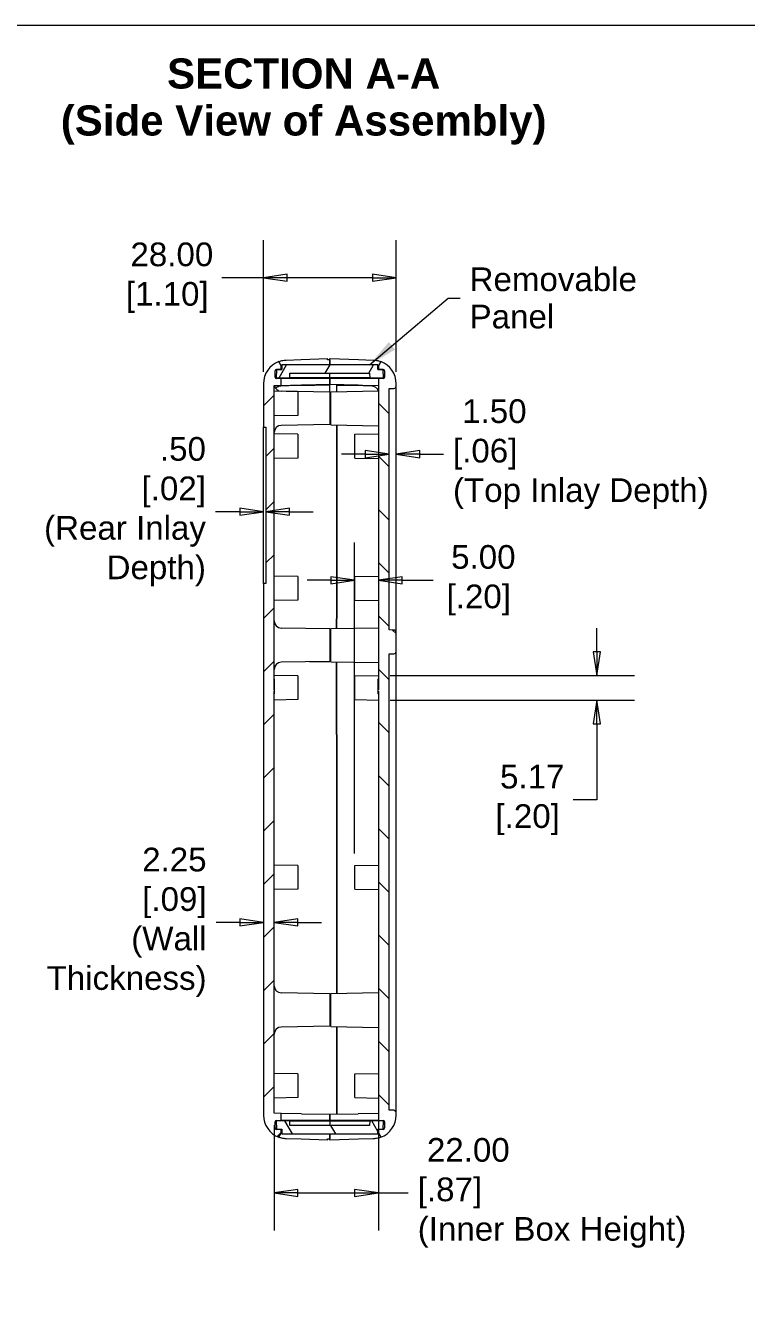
# Model space of a CAD drawing. Header units: millimetres. Extents: x 23 to 674, y 24 to 517.
# Drawn here: x 330.3 to 482.4, y 246.3 to 516.8 of the extents above; entities that cross this region are included whole.
import ezdxf
from ezdxf.enums import TextEntityAlignment as Align

# ---------------------------------------------------------------- set-up
doc = ezdxf.new("R2010")
doc.units = ezdxf.units.MM
doc.header["$LTSCALE"] = 2.5
for name, color, linetype, lineweight in [('Dimension (ANSI)', 7, 'Continuous', 9), ('Hatch (ANSI)', 7, 'Continuous', 9), ('Sketch Geometry (ANSI)', 7, 'Continuous', 9), ('Symbol (ANSI)', 7, 'Continuous', 9), ('Visible (ANSI)', 7, 'Continuous', 9)]:
    doc.layers.add(name, color=color, linetype=linetype, lineweight=lineweight)
doc.styles.add('Label Text (ANSI)', font='arialbd.ttf')
doc.styles.add('Note Text (ANSI)', font='arial.ttf')
doc.styles.add('Text Style20', font='arial.ttf')
doc.dimstyles.new('Default - mm (ANSI)', dxfattribs={"dimscale": 2.5, "dimtxt": 2, "dimasz": 2, "dimexe": 3.175, "dimexo": 1, "dimgap": 0.8, "dimtad": 0, "dimtih": 1, "dimtoh": 1, "dimrnd": 1e-08, "dimzin": 4, "dimdsep": 46, "dimtxsty": 'Note Text (ANSI)', "dimblk": 'Filled-1', "dimcen": 0.09, "dimdle": 10, "dimclrd": 256, "dimclre": 256, "dimclrt": 256, "dimadec": 1, "dimazin": 0, "dimtfac": 1.524, "dimtofl": 0, "dimtmove": 0, "dimatfit": 3, "dimfxl": 1, "dimtolj": 1, "dimtzin": 0, "dimlwd": -1, "dimlwe": -1, "dimarcsym": 0})
doc.dimstyles.new('Default - mm (ANSI)$7', dxfattribs={"dimscale": 2.5, "dimtxt": 2, "dimasz": 2.5, "dimexe": 3.175, "dimexo": 1, "dimgap": 0.8, "dimtad": 0, "dimtih": 1, "dimtoh": 1, "dimrnd": 1e-08, "dimzin": 4, "dimdsep": 46, "dimtxsty": 'Note Text (ANSI)', "dimblk": 'Filled-1', "dimcen": 0.09, "dimdle": 10, "dimclrd": 256, "dimclre": 256, "dimclrt": 256, "dimadec": 1, "dimazin": 0, "dimtfac": 1.524, "dimtofl": 0, "dimtmove": 0, "dimatfit": 3, "dimfxl": 1, "dimtolj": 1, "dimtzin": 0, "dimlwd": -1, "dimlwe": -1, "dimarcsym": 0})

# ---------------------------------------------------------------- blocks, each defined once
blk = doc.blocks.new('Filled-1')
at = {"color": 0}
for p, q in [((0, 0), (-1, 0.15)), ((-1, 0.15), (-1, -0.15)), ((-1, 0), (0, 0)), ((-1, -0.15), (0, 0))]:
    blk.add_line(p, q, dxfattribs=at)
at = {"color": 0, "flags": 128}
blk.add_lwpolyline([(-1, -0.15), (0, 0), (-1, 0.15), (-1, -0.15)], dxfattribs=at)
at = {"color": 0}
blk.add_solid([(-1, -0.15), (0, 0), (-1, 0.15), (-1, -0.15)], dxfattribs=at)
blk = doc.blocks.new('*D15')
at = {"layer": 'Defpoints', "color": 0, "transparency": 16777216}
for p in [(404.73, 379.68), (404.73, 374.5), (450.85, 374.5)]:
    blk.add_point(p, dxfattribs=at)
at = {"layer": 'Dimension (ANSI)', "transparency": 16777216}
for p, q in [((450.85, 384.68), (450.85, 389.68)), ((407.23, 379.68), (458.78, 379.68)), ((407.23, 374.5), (458.78, 374.5)), ((450.85, 369.5), (450.85, 353.42)), ((450.85, 353.42), (445.85, 353.42))]:
    blk.add_line(p, q, dxfattribs=at)
at = {"layer": 'Dimension (ANSI)', "transparency": 16777216, "xscale": 5, "yscale": 5, "zscale": 5}
for p, rotation in [((450.85, 379.68), 270), ((450.85, 374.5), 90)]:
    blk.add_blockref('Filled-1', p, dxfattribs=dict(at, rotation=rotation))
at = {"layer": 'Dimension (ANSI)', "transparency": 16777216, "insert": (436.24, 353.42), "char_height": 5, "attachment_point": 5, "style": 'Note Text (ANSI)'}
blk.add_mtext('\\A1; 5.17\\P[.20]', dxfattribs=at)
blk = doc.blocks.new('*D16')
at = {"layer": 'Defpoints', "color": 0, "transparency": 16777216}
for p in [(382.73, 327.58), (380.48, 321.68), (382.73, 318.67)]:
    blk.add_point(p, dxfattribs=at)
at = {"layer": 'Dimension (ANSI)', "transparency": 16777216}
for p, q in [((375.48, 327.58), (370.48, 327.58)), ((387.73, 327.58), (392.73, 327.58))]:
    blk.add_line(p, q, dxfattribs=at)
at = {"layer": 'Dimension (ANSI)', "transparency": 16777216, "xscale": 5, "yscale": 5, "zscale": 5}
blk.add_blockref('Filled-1', (380.48, 327.58), dxfattribs=at)
at = {"layer": 'Dimension (ANSI)', "transparency": 16777216, "xscale": 5, "yscale": 5, "zscale": 5, "rotation": 180}
blk.add_blockref('Filled-1', (382.73, 327.58), dxfattribs=at)
at = {"layer": 'Dimension (ANSI)', "transparency": 16777216, "insert": (368.48, 327.58), "char_height": 5, "attachment_point": 6, "style": 'Note Text (ANSI)'}
blk.add_mtext('\\A1; 2.25\\P[.09]{\\P(Wall \\PThickness)}', dxfattribs=at)
blk = doc.blocks.new('*D17')
at = {"layer": 'Defpoints', "color": 0, "transparency": 16777216}
for p in [(380.48, 428.15), (380.98, 428.15), (380.98, 414.26)]:
    blk.add_point(p, dxfattribs=at)
at = {"layer": 'Dimension (ANSI)', "transparency": 16777216}
for p, q in [((375.48, 414.26), (370.34, 414.26)), ((385.98, 414.26), (390.98, 414.26))]:
    blk.add_line(p, q, dxfattribs=at)
at = {"layer": 'Dimension (ANSI)', "transparency": 16777216, "xscale": 5, "yscale": 5, "zscale": 5}
blk.add_blockref('Filled-1', (380.48, 414.26), dxfattribs=at)
at = {"layer": 'Dimension (ANSI)', "transparency": 16777216, "xscale": 5, "yscale": 5, "zscale": 5, "rotation": 180}
blk.add_blockref('Filled-1', (380.98, 414.26), dxfattribs=at)
at = {"layer": 'Dimension (ANSI)', "transparency": 16777216, "insert": (368.34, 414.26), "char_height": 5, "attachment_point": 6, "style": 'Note Text (ANSI)'}
blk.add_mtext('\\A1; .50\\P[.02]{\\P(Rear Inlay \\PDepth)}', dxfattribs=at)
blk = doc.blocks.new('*D18')
at = {"layer": 'Defpoints', "color": 0, "transparency": 16777216}
for p in [(408.48, 463.65), (380.48, 441.27), (408.48, 441.27)]:
    blk.add_point(p, dxfattribs=at)
at = {"layer": 'Dimension (ANSI)', "transparency": 16777216}
for p, q in [((380.48, 443.77), (380.48, 471.59)), ((408.48, 443.77), (408.48, 471.59)), ((380.48, 463.65), (371.73, 463.65)), ((403.48, 463.65), (385.48, 463.65))]:
    blk.add_line(p, q, dxfattribs=at)
at = {"layer": 'Dimension (ANSI)', "transparency": 16777216, "xscale": 5, "yscale": 5, "zscale": 5, "rotation": 180}
blk.add_blockref('Filled-1', (380.48, 463.65), dxfattribs=at)
at = {"layer": 'Dimension (ANSI)', "transparency": 16777216, "xscale": 5, "yscale": 5, "zscale": 5}
blk.add_blockref('Filled-1', (408.48, 463.65), dxfattribs=at)
at = {"layer": 'Dimension (ANSI)', "transparency": 16777216, "insert": (360.18, 463.65), "char_height": 5, "attachment_point": 5, "style": 'Note Text (ANSI)'}
blk.add_mtext('\\A1; 28.00\\P[1.10]', dxfattribs=at)
blk = doc.blocks.new('*D19')
at = {"layer": 'Defpoints', "color": 0, "transparency": 16777216}
for p in [(404.73, 404.9), (399.73, 399.79), (399.73, 339.59)]:
    blk.add_point(p, dxfattribs=at)
at = {"layer": 'Dimension (ANSI)', "transparency": 16777216}
for p, q in [((399.73, 342.09), (399.73, 407.73)), ((394.73, 399.79), (389.73, 399.79)), ((409.73, 399.79), (416.32, 399.79))]:
    blk.add_line(p, q, dxfattribs=at)
at = {"layer": 'Dimension (ANSI)', "transparency": 16777216, "xscale": 5, "yscale": 5, "zscale": 5}
blk.add_blockref('Filled-1', (399.73, 399.79), dxfattribs=at)
at = {"layer": 'Dimension (ANSI)', "transparency": 16777216, "xscale": 5, "yscale": 5, "zscale": 5, "rotation": 180}
blk.add_blockref('Filled-1', (404.73, 399.79), dxfattribs=at)
at = {"layer": 'Dimension (ANSI)', "transparency": 16777216, "insert": (425.92, 399.79), "char_height": 5, "attachment_point": 5, "style": 'Note Text (ANSI)'}
blk.add_mtext('\\A1; 5.00\\P[.20]', dxfattribs=at)
blk = doc.blocks.new('*D20')
at = {"layer": 'Defpoints', "color": 0, "transparency": 16777216}
for p in [(404.73, 378.19), (382.73, 287.29), (404.73, 270.47)]:
    blk.add_point(p, dxfattribs=at)
at = {"layer": 'Dimension (ANSI)', "transparency": 16777216}
for p, q in [((404.73, 375.69), (404.73, 262.54)), ((382.73, 284.79), (382.73, 262.54)), ((387.73, 270.47), (399.73, 270.47)), ((404.73, 270.47), (411.04, 270.47))]:
    blk.add_line(p, q, dxfattribs=at)
at = {"layer": 'Dimension (ANSI)', "transparency": 16777216, "xscale": 5, "yscale": 5, "zscale": 5, "rotation": 180}
blk.add_blockref('Filled-1', (382.73, 270.47), dxfattribs=at)
at = {"layer": 'Dimension (ANSI)', "transparency": 16777216, "xscale": 5, "yscale": 5, "zscale": 5}
blk.add_blockref('Filled-1', (404.73, 270.47), dxfattribs=at)
at = {"layer": 'Dimension (ANSI)', "transparency": 16777216, "insert": (413.04, 270.47), "char_height": 5, "attachment_point": 4, "style": 'Note Text (ANSI)'}
blk.add_mtext('\\A1; 22.00\\P[.87]{\\P(Inner Box Height)}', dxfattribs=at)
blk = doc.blocks.new('*D21')
at = {"layer": 'Defpoints', "color": 0, "transparency": 16777216}
for p in [(406.98, 426.39), (406.98, 423.05), (408.48, 423.64)]:
    blk.add_point(p, dxfattribs=at)
at = {"layer": 'Dimension (ANSI)', "transparency": 16777216}
for p, q in [((401.98, 426.39), (396.98, 426.39)), ((413.48, 426.39), (418.48, 426.39))]:
    blk.add_line(p, q, dxfattribs=at)
at = {"layer": 'Dimension (ANSI)', "transparency": 16777216, "xscale": 5, "yscale": 5, "zscale": 5}
blk.add_blockref('Filled-1', (406.98, 426.39), dxfattribs=at)
at = {"layer": 'Dimension (ANSI)', "transparency": 16777216, "xscale": 5, "yscale": 5, "zscale": 5, "rotation": 180}
blk.add_blockref('Filled-1', (408.48, 426.39), dxfattribs=at)
at = {"layer": 'Dimension (ANSI)', "transparency": 16777216, "insert": (420.48, 426.39), "char_height": 5, "attachment_point": 4, "style": 'Note Text (ANSI)'}
blk.add_mtext('\\A1; 1.50\\P[.06]{\\P(Top Inlay Depth)}', dxfattribs=at)
blk = doc.blocks.new('Title Blocks HAMMOND')
at = {"layer": 'Sketch Geometry (ANSI)'}
blk.add_line((270, 206.73), (9.35, 206.73), dxfattribs=at)
at = {"layer": 'Symbol (ANSI)', "style": 'Text Style20'}
blk.add_attdef('<TITLE>_001', text='', height=5, dxfattribs=at).set_placement((230.16, 16.38), align=Align.MIDDLE_CENTER)

msp = doc.modelspace()

# ---------------------------------------------------------------- hatches: boundary and pattern name
at = {"layer": 'Hatch (ANSI)'}
h = msp.add_hatch(dxfattribs=at)
h.set_pattern_fill('ANSI31', color=256, scale=63.5, style=0)
h.set_pattern_definition([(45, (0, 0), (-5.61266, 5.61266), [])])
edge = h.paths.add_edge_path()
edge.add_ellipse((383.2319, 442.687), major_axis=(-0.0026, -0.3), ratio=1, start_angle=270.5, end_angle=360)
edge.add_line((383.2293, 442.3871), (384.2319, 442.3783))
edge.add_line((384.2319, 442.3783), (384.2319, 440.9099))
edge.add_line((384.2319, 440.9099), (382.7319, 440.8838))
edge.add_line((382.7319, 440.8838), (382.7319, 378.1903))
edge.add_line((382.7319, 378.1903), (382.8319, 378.1903))
edge.add_line((382.8319, 378.1903), (382.8319, 378.1015))
edge.add_line((382.8319, 378.1015), (382.7319, 378.1015))
edge.add_line((382.7319, 378.1015), (382.7319, 376.6499))
edge.add_line((382.7319, 376.6499), (382.8319, 376.6499))
edge.add_line((382.8319, 376.6499), (382.8319, 376.3879))
edge.add_line((382.8319, 376.3879), (382.7319, 376.3879))
edge.add_line((382.7319, 376.3879), (382.7319, 287.294))
edge.add_line((382.7319, 287.294), (384.2319, 287.2678))
edge.add_line((384.2319, 287.2678), (384.2319, 285.7994))
edge.add_line((384.2319, 285.7994), (383.2293, 285.7907))
edge.add_ellipse((383.2319, 285.4907), major_axis=(-0.3, 0), ratio=1, start_angle=270.5, end_angle=360)
edge.add_line((382.9319, 285.4907), (382.9319, 284.187))
edge.add_ellipse((383.2319, 284.187), major_axis=(-0.0026, -0.3), ratio=1, start_angle=270.5, end_angle=360)
edge.add_line((383.2293, 283.8871), (384.2319, 283.8783))
edge.add_line((384.2319, 283.8783), (384.2319, 283.0889))
edge.add_line((384.2319, 283.0889), (383.7317, 282.2225))
edge.add_ellipse((385.4819, 286.9062), major_axis=(-5, 0), ratio=1, start_angle=0, end_angle=69.510428, ccw=False)
edge.add_line((380.4819, 286.9062), (380.4819, 399.0845))
edge.add_line((380.4819, 399.0845), (380.9819, 399.0889))
edge.add_line((380.9819, 399.0889), (380.9819, 432.0845))
edge.add_line((380.9819, 432.0845), (380.4819, 432.0889))
edge.add_line((380.4819, 432.0889), (380.4819, 441.2715))
edge.add_ellipse((385.4819, 441.2715), major_axis=(-1.7502, 4.6837), ratio=1, start_angle=0, end_angle=69.510428, ccw=False)
edge.add_line((383.7317, 445.9552), (384.2319, 445.0889))
edge.add_line((384.2319, 445.0889), (384.2319, 444.2994))
edge.add_line((384.2319, 444.2994), (383.2293, 444.2907))
edge.add_ellipse((383.2319, 443.9907), major_axis=(-0.3, 0), ratio=1, start_angle=270.5, end_angle=360)
edge.add_line((382.9319, 443.9907), (382.9319, 442.687))
h = msp.add_hatch(dxfattribs=at)
h.set_pattern_fill('ANSI31', color=256, scale=63.5, angle=14.999978, style=0)
h.set_pattern_definition([(60, (0, 0), (-6.87408, 3.96875), [])])
h.paths.add_polyline_path([(405.7819, 442.4871), (405.7514, 444.2371), (404.6319, 444.2371), (404.6144, 445.2371), (384.3494, 445.2371), (384.3319, 444.2371), (383.2124, 444.2371), (383.1819, 442.4871), (386.0516, 442.4871), (386.0691, 443.4871), (402.8947, 443.4871), (402.9122, 442.4871)])
h = msp.add_hatch(dxfattribs=at)
h.set_pattern_fill('ANSI31', color=256, scale=63.5, angle=90.00021, style=0)
h.set_pattern_definition([(135.0002, (0, 0), (-5.61264, -5.61268), [])])
edge = h.paths.add_edge_path()
edge.add_ellipse((405.7319, 442.687), major_axis=(0.3, 0), ratio=1, start_angle=270.5, end_angle=360)
edge.add_line((406.0319, 442.687), (406.0319, 443.9907))
edge.add_ellipse((405.7319, 443.9907), major_axis=(0.0026, 0.3), ratio=1, start_angle=270.5, end_angle=360)
edge.add_line((405.7345, 444.2907), (404.7319, 444.2994))
edge.add_line((404.7319, 444.2994), (404.7319, 445.0889))
edge.add_line((404.7319, 445.0889), (405.2321, 445.9552))
edge.add_ellipse((403.4819, 441.2715), major_axis=(5, 0), ratio=1, start_angle=0, end_angle=69.510428, ccw=False)
edge.add_line((408.4819, 441.2715), (408.4819, 440.7629))
edge.add_ellipse((407.9819, 440.7629), major_axis=(0.0087, -0.4999), ratio=1, start_angle=0, end_angle=89, ccw=False)
edge.add_line((407.9906, 440.2629), (406.9819, 440.2453))
edge.add_line((406.9819, 440.2453), (406.9819, 389.2977))
edge.add_line((406.9819, 389.2977), (407.9906, 389.2801))
edge.add_ellipse((407.9819, 388.7802), major_axis=(0.5, 0), ratio=1, start_angle=0, end_angle=89, ccw=False)
edge.add_line((408.4819, 388.7802), (408.4819, 384.7629))
edge.add_ellipse((407.9819, 384.7629), major_axis=(0.0087, -0.4999), ratio=1, start_angle=0, end_angle=89, ccw=False)
edge.add_line((407.9906, 384.2629), (406.9819, 384.2453))
edge.add_line((406.9819, 384.2453), (406.9819, 287.9324))
edge.add_line((406.9819, 287.9324), (407.9906, 287.9148))
edge.add_ellipse((407.9819, 287.4148), major_axis=(0.5, 0), ratio=1, start_angle=0, end_angle=89, ccw=False)
edge.add_line((408.4819, 287.4148), (408.4819, 286.9062))
edge.add_ellipse((403.4819, 286.9062), major_axis=(1.7502, -4.6837), ratio=1, start_angle=0, end_angle=69.510428, ccw=False)
edge.add_line((405.2321, 282.2225), (404.7319, 283.0889))
edge.add_line((404.7319, 283.0889), (404.7319, 283.8783))
edge.add_line((404.7319, 283.8783), (405.7345, 283.8871))
edge.add_ellipse((405.7319, 284.187), major_axis=(0.3, 0), ratio=1, start_angle=270.5, end_angle=360)
edge.add_line((406.0319, 284.187), (406.0319, 285.4907))
edge.add_ellipse((405.7319, 285.4907), major_axis=(0.0026, 0.3), ratio=1, start_angle=270.5, end_angle=360)
edge.add_line((405.7345, 285.7907), (404.7319, 285.7994))
edge.add_line((404.7319, 285.7994), (404.7319, 376.3879))
edge.add_line((404.7319, 376.3879), (404.6319, 376.3879))
edge.add_line((404.6319, 376.3879), (404.6319, 376.6499))
edge.add_line((404.6319, 376.6499), (404.7319, 376.6499))
edge.add_line((404.7319, 376.6499), (404.7319, 378.1015))
edge.add_line((404.7319, 378.1015), (404.6319, 378.1015))
edge.add_line((404.6319, 378.1015), (404.6319, 378.1903))
edge.add_line((404.6319, 378.1903), (404.7319, 378.1903))
edge.add_line((404.7319, 378.1903), (404.7319, 442.3783))
edge.add_line((404.7319, 442.3783), (405.7345, 442.3871))
h = msp.add_hatch(dxfattribs=at)
h.set_pattern_fill('ANSI31', color=256, scale=63.5, angle=75.000175, style=0)
h.set_pattern_definition([(120.0002, (0, 0), (-6.87406, -3.96877), [])])
h.paths.add_polyline_path([(383.1819, 285.6907), (383.2124, 283.9407), (384.3319, 283.9407), (384.3494, 282.9407), (404.6144, 282.9407), (404.6319, 283.9407), (405.7514, 283.9407), (405.7819, 285.6907), (402.9122, 285.6907), (402.8947, 284.6907), (386.0691, 284.6907), (386.0516, 285.6907)])

# ---------------------------------------------------------------- linework, layer by layer
at = {"layer": 'Visible (ANSI)'}
for p, q in [((385.3074, 446.2685), (388.4574, 446.3785)), ((388.4574, 446.3785), (393.9819, 446.5714)), ((393.9819, 446.3063), (393.9819, 446.5714)), ((394.4819, 445.2371), (394.4819, 446.5889)), ((394.4819, 446.5889), (400.5064, 446.3785)), ((400.5064, 446.3785), (403.6564, 446.2685)), ((382.9319, 442.687), (382.9319, 443.9907)), ((383.2124, 444.2371), (383.1819, 442.4871)), ((384.3319, 444.2371), (383.2124, 444.2371)), ((383.2293, 444.2907), (384.2319, 444.2994)), ((384.2319, 445.0889), (383.7317, 445.9552)), ((384.2319, 444.2994), (384.2319, 445.0889)), ((384.3468, 445.0889), (384.2319, 445.0889)), ((384.2319, 444.2994), (384.333, 444.3003)), ((384.3494, 445.2371), (384.3319, 444.2371)), ((404.6144, 445.2371), (384.3494, 445.2371)), ((394.4819, 446.2889), (393.9819, 446.3063)), ((394.4819, 446.2889), (394.4819, 445.2371)), ((404.6319, 444.2371), (404.6144, 445.2371)), ((404.7319, 445.0889), (404.617, 445.0889)), ((404.6308, 444.3003), (404.7319, 444.2994)), ((405.7514, 444.2371), (404.6319, 444.2371)), ((405.2321, 445.9552), (404.7319, 445.0889)), ((404.7319, 445.0889), (404.7319, 444.2994)), ((404.7319, 444.2994), (405.7345, 444.2907)), ((405.7819, 442.4871), (405.7514, 444.2371)), ((406.0319, 443.9907), (406.0319, 442.687)), ((380.4819, 441.2715), (380.4819, 432.0889)), ((383.1819, 442.4871), (386.0516, 442.4871)), ((384.2319, 442.3783), (383.2293, 442.3871)), ((384.2319, 440.9099), (384.2319, 442.3783)), ((388.4964, 442.3411), (384.2319, 442.3783)), ((384.2319, 440.9099), (388.4964, 440.9844)), ((386.0516, 442.4871), (386.0691, 443.4871)), ((388.6864, 442.4871), (386.0516, 442.4871)), ((386.0691, 443.4871), (402.8947, 443.4871)), ((394.4819, 442.2889), (388.4964, 442.3411)), ((394.4819, 441.0889), (388.4964, 440.9844)), ((394.4819, 442.4871), (388.6864, 442.4871)), ((394.4819, 442.4871), (394.4819, 443.4871)), ((394.4819, 442.4871), (394.4819, 442.2889)), ((394.4819, 442.2889), (394.4819, 442.4871)), ((400.2774, 442.4871), (394.4819, 442.4871)), ((400.4674, 442.3411), (394.4819, 442.2889)), ((394.4819, 442.2889), (394.4819, 441.0889)), ((394.4819, 441.0889), (394.4819, 442.2889)), ((400.4674, 440.9844), (394.4819, 441.0889)), ((394.4819, 439.5192), (394.4819, 441.0356)), ((395.8819, 441.0644), (395.8819, 439.6098)), ((395.9819, 441.0627), (395.9819, 440.9986)), ((395.9819, 439.6115), (395.9819, 440.9986)), ((402.9122, 442.4871), (400.2774, 442.4871)), ((404.7319, 442.3783), (400.4674, 442.3411)), ((400.4674, 440.9844), (404.7319, 440.9099)), ((402.8947, 443.4871), (402.9122, 442.4871)), ((402.9122, 442.4871), (405.7819, 442.4871)), ((405.7345, 442.3871), (404.7319, 442.3783)), ((404.7319, 442.3783), (404.7319, 378.1903)), ((408.4819, 440.7629), (408.4819, 441.2715)), ((382.7319, 440.8838), (384.2319, 440.9099)), ((382.7319, 378.1903), (382.7319, 440.8838)), ((387.7319, 439.5889), (382.7319, 439.6761)), ((394.4819, 439.5192), (384.2057, 439.6985)), ((387.7319, 439.5889), (387.7319, 434.5889)), ((394.4819, 439.5192), (394.4819, 432.6585)), ((394.6819, 439.5889), (404.7319, 439.7643)), ((394.6819, 432.5889), (394.6819, 439.5889)), ((406.9819, 440.2453), (407.9906, 440.2629)), ((406.9819, 389.2977), (406.9819, 440.2453)), ((408.4819, 432.2715), (408.4819, 440.7629)), ((387.7319, 434.5889), (382.7319, 434.5016)), ((380.4819, 432.0889), (380.9819, 432.0845)), ((380.4819, 399.0845), (380.4819, 432.0889)), ((380.9819, 432.0845), (380.9819, 399.0889)), ((387.7319, 430.5889), (382.7319, 430.6761)), ((394.4819, 432.6585), (384.2057, 432.4792)), ((387.7319, 430.5889), (387.7319, 425.5889)), ((394.6819, 432.5889), (404.7319, 432.4134)), ((395.8819, 432.5679), (395.8819, 398.1152)), ((395.9819, 432.5662), (395.9819, 398.1152)), ((399.7319, 430.5889), (404.7319, 430.6761)), ((399.7319, 425.5889), (399.7319, 430.5889)), ((408.4819, 397.2715), (408.4819, 432.2715)), ((387.7319, 425.5889), (382.7319, 425.5016)), ((399.7319, 425.5889), (404.7319, 425.5016)), ((387.7319, 400.5889), (382.7319, 400.6761)), ((387.7319, 400.5889), (387.7319, 395.5889)), ((399.7319, 400.5889), (404.7319, 400.6761)), ((399.7319, 395.5889), (399.7319, 400.5889)), ((380.9819, 399.0889), (380.4819, 399.0845)), ((380.4819, 399.0845), (380.4819, 286.9062)), ((395.8819, 398.1152), (395.8819, 391.6549)), ((395.9819, 398.1152), (395.9819, 391.72)), ((387.7319, 395.5889), (382.7319, 395.5016)), ((399.7319, 395.5889), (404.7319, 395.5016)), ((408.4819, 388.7802), (408.4819, 397.2715)), ((394.4819, 389.5192), (384.2057, 389.6985)), ((394.6819, 389.5889), (404.7319, 389.7643)), ((394.6819, 382.5889), (394.6819, 389.5889)), ((395.8819, 389.6098), (395.8819, 391.6549)), ((395.9819, 389.6115), (395.9819, 391.72)), ((394.4819, 389.5192), (394.4819, 382.6585)), ((407.9906, 389.2801), (406.9819, 389.2977)), ((408.4819, 384.7629), (408.4819, 388.7802)), ((406.9819, 384.2453), (407.9906, 384.2629)), ((406.9819, 287.9324), (406.9819, 384.2453)), ((408.4819, 382.2633), (408.4819, 384.7629)), ((394.4819, 382.6585), (384.2057, 382.4792)), ((394.4819, 382.5793), (394.4819, 382.6585)), ((394.6819, 382.5889), (404.7319, 382.4134)), ((395.8819, 367.2005), (395.8819, 382.5679)), ((395.9819, 367.1888), (395.9819, 382.5662)), ((408.4819, 379.6897), (408.4819, 382.2633)), ((387.7319, 379.5889), (382.7319, 379.6761)), ((382.7319, 378.8952), (382.8319, 378.8952)), ((387.7319, 379.5889), (387.7319, 374.5889)), ((399.7319, 379.5889), (404.7319, 379.6761)), ((399.7319, 374.5889), (399.7319, 379.5889)), ((404.7319, 378.8952), (404.6319, 378.8952)), ((404.6319, 378.8952), (404.6319, 378.844)), ((404.7319, 378.844), (404.6319, 378.844)), ((404.6319, 378.844), (404.6319, 378.4861)), ((382.7319, 376.6499), (382.7319, 378.1015)), ((382.7319, 378.1015), (382.8319, 378.1015)), ((382.7319, 378.0374), (382.8319, 378.0374)), ((382.7319, 377.6074), (382.8319, 377.6074)), ((382.7319, 377.2796), (382.8319, 377.2796)), ((382.7319, 376.6915), (382.8319, 376.6915)), ((382.8319, 376.6499), (382.7319, 376.6499)), ((382.7319, 287.294), (382.7319, 376.3879)), ((382.8319, 378.1015), (382.8319, 378.1903)), ((382.8319, 378.0374), (382.8319, 378.1015)), ((382.8319, 377.2796), (382.8319, 377.6074)), ((382.8319, 376.6499), (382.8319, 376.6915)), ((382.8319, 376.3879), (382.8319, 376.6499)), ((404.7319, 378.4861), (404.6319, 378.4861)), ((404.6319, 378.4861), (404.6319, 378.1903)), ((404.6319, 378.1903), (404.6319, 378.1015)), ((404.6319, 378.1015), (404.7319, 378.1015)), ((404.6319, 378.1015), (404.6319, 377.8584)), ((404.7319, 377.8584), (404.6319, 377.8584)), ((404.7319, 376.6499), (404.6319, 376.6499)), ((404.6319, 376.6499), (404.6319, 376.3879)), ((404.7319, 378.1015), (404.7319, 376.6499)), ((404.7319, 376.3879), (404.7319, 285.7994)), ((382.7319, 375.7825), (382.8319, 375.7825)), ((387.7319, 374.5889), (382.7319, 374.5016)), ((399.7319, 374.5889), (404.7319, 374.5016)), ((404.7319, 375.7825), (404.6319, 375.7825)), ((408.4819, 289.6751), (408.4819, 371.9606)), ((395.8819, 367.2005), (395.8819, 312.6098)), ((395.9819, 367.1888), (395.9819, 312.6115)), ((387.7319, 339.5889), (382.7319, 339.6761)), ((387.7319, 339.5889), (387.7319, 334.5889)), ((399.7319, 339.5889), (404.7319, 339.6761)), ((399.7319, 334.5889), (399.7319, 339.5889)), ((387.7319, 334.5889), (382.7319, 334.5016)), ((399.7319, 334.5889), (404.7319, 334.5016)), ((394.4819, 312.5192), (384.2057, 312.6985)), ((394.4819, 312.5192), (394.4819, 305.6585)), ((394.6819, 312.5889), (404.7319, 312.7643)), ((394.6819, 305.5889), (394.6819, 312.5889)), ((394.4819, 305.6585), (384.2057, 305.4792)), ((394.6819, 305.5889), (404.7319, 305.4134)), ((395.8819, 305.5679), (395.8819, 287.1133)), ((395.9819, 305.5662), (395.9819, 287.115)), ((387.7319, 295.5889), (382.7319, 295.6761)), ((387.7319, 295.5889), (387.7319, 290.5889)), ((399.7319, 295.5889), (404.7319, 295.6761)), ((399.7319, 290.5889), (399.7319, 295.5889)), ((387.7319, 290.5889), (382.7319, 290.5016)), ((399.7319, 290.5889), (404.7319, 290.5016)), ((384.2319, 287.2678), (382.7319, 287.294)), ((384.2319, 285.7994), (384.2319, 287.2678)), ((388.4964, 287.1933), (384.2319, 287.2678)), ((388.4964, 287.1933), (394.4819, 287.0889)), ((394.4819, 287.0889), (400.4674, 287.1933)), ((394.4819, 287.0889), (394.4819, 285.8889)), ((394.4819, 285.8889), (394.4819, 287.0889)), ((404.7319, 287.2678), (400.4674, 287.1933)), ((407.9906, 287.9148), (406.9819, 287.9324)), ((408.4819, 286.9062), (408.4819, 287.4148)), ((382.9319, 284.187), (382.9319, 285.4907)), ((383.1819, 285.6907), (383.2124, 283.9407)), ((386.0516, 285.6907), (383.1819, 285.6907)), ((383.2293, 285.7907), (384.2319, 285.7994)), ((384.2319, 285.7994), (388.4964, 285.8366)), ((386.0691, 284.6907), (386.0516, 285.6907)), ((386.0516, 285.6907), (388.6864, 285.6907)), ((402.8947, 284.6907), (386.0691, 284.6907)), ((388.4964, 285.8366), (394.4819, 285.8889)), ((388.6864, 285.6907), (394.4819, 285.6907)), ((394.4819, 285.8889), (394.4819, 285.6907)), ((394.4819, 285.8889), (400.4674, 285.8366)), ((394.4819, 285.6907), (394.4819, 285.8889)), ((394.4819, 285.6907), (400.2774, 285.6907)), ((394.4819, 285.6907), (394.4819, 284.6907)), ((400.2774, 285.6907), (402.9122, 285.6907)), ((400.4674, 285.8366), (404.7319, 285.7994)), ((402.9122, 285.6907), (402.8947, 284.6907)), ((405.7819, 285.6907), (402.9122, 285.6907)), ((404.7319, 285.7994), (405.7345, 285.7907)), ((405.7514, 283.9407), (405.7819, 285.6907)), ((406.0319, 285.4907), (406.0319, 284.187)), ((383.2124, 283.9407), (384.3319, 283.9407)), ((384.2319, 283.8783), (383.2293, 283.8871)), ((383.7317, 282.2225), (384.2319, 283.0889)), ((384.2319, 283.0889), (384.2319, 283.8783)), ((384.333, 283.8774), (384.2319, 283.8783)), ((384.2319, 283.0889), (384.3468, 283.0889)), ((384.3319, 283.9407), (384.3494, 282.9407)), ((384.3494, 282.9407), (404.6144, 282.9407)), ((388.4574, 281.7992), (385.3074, 281.9092)), ((393.9819, 281.6063), (388.4574, 281.7992)), ((393.9819, 281.8714), (394.4819, 281.8889)), ((393.9819, 281.6063), (393.9819, 281.8714)), ((394.4819, 282.9407), (394.4819, 281.8889)), ((394.4819, 281.5889), (394.4819, 282.9407)), ((400.5064, 281.7992), (394.4819, 281.5889)), ((403.6564, 281.9092), (400.5064, 281.7992)), ((404.6144, 282.9407), (404.6319, 283.9407)), ((404.617, 283.0889), (404.7319, 283.0889)), ((404.7319, 283.8783), (404.6308, 283.8774)), ((404.6319, 283.9407), (405.7514, 283.9407)), ((405.7345, 283.8871), (404.7319, 283.8783)), ((404.7319, 283.8783), (404.7319, 283.0889)), ((404.7319, 283.0889), (405.2321, 282.2225))]:
    msp.add_line(p, q, dxfattribs=at)
for centre, radius, start, end in [((385.4819, 441.2715), 5, 110.489572, 180), ((383.2319, 443.9907), 0.3, 90.5, 180), ((403.4819, 441.2715), 5, 0, 69.510428), ((405.7319, 443.9907), 0.3, 0, 89.5), ((383.2319, 442.687), 0.3, 180, 269.5), ((405.7319, 442.687), 0.3, 270.5, 0), ((384.2319, 441.1983), 1.5, 192.08239, 269), ((407.9819, 440.7629), 0.5, 271, 0), ((384.2319, 430.9794), 1.5, 91, 180), ((384.2319, 391.1983), 1.5, 180, 269), ((407.9819, 388.7802), 0.5, 0, 89), ((407.9819, 384.7629), 0.5, 271, 0), ((384.2319, 380.9794), 1.5, 91, 180), ((384.2319, 314.1983), 1.5, 180, 269), ((384.2319, 303.9794), 1.5, 91, 180), ((385.4819, 286.9062), 5, 180, 249.510428), ((403.4819, 286.9062), 5, 290.489572, 0), ((407.9819, 287.4148), 0.5, 0, 89), ((383.2319, 285.4907), 0.3, 90.5, 180), ((383.2319, 284.187), 0.3, 180, 269.5), ((405.7319, 285.4907), 0.3, 0, 89.5), ((405.7319, 284.187), 0.3, 270.5, 0)]:
    msp.add_arc(centre, radius, start, end, dxfattribs=at)
for points, degree, knots in [([(383.7317, 445.9552), (383.7317, 445.9552), (383.8197, 445.9913), (384.1985, 446.1081), (384.4893, 446.1856), (384.9851, 446.2486), (385.1383, 446.2626), (385.3074, 446.2685)], 3, [0, 0, 0, 0, 0.174763881, 0.174763881, 0.349527762, 0.349527762, 0.413884447, 0.413884447, 0.413884447, 0.413884447]), ([(403.6564, 446.2685), (403.8255, 446.2626), (403.9787, 446.2486), (404.4745, 446.1856), (404.7653, 446.1081), (405.1441, 445.9913), (405.2321, 445.9552), (405.2321, 445.9552)], 3, [-0.413884446, -0.413884446, -0.413884446, -0.413884446, -0.349527762, -0.349527762, -0.174763881, -0.174763881, 0, 0, 0, 0]), ([(383.0485, 440.2782), (383.1285, 440.3654), (383.2217, 440.4477), (383.4923, 440.6359), (383.7386, 440.7493), (384.1735, 440.8715), (384.4316, 440.9089), (384.6621, 440.9119)], 3, [0.996256728, 0.996256728, 0.996256728, 0.996256728, 1.037070432, 1.037070432, 1.111153076, 1.111153076, 1.17832977, 1.17832977, 1.17832977, 1.17832977]), ([(402.8017, 440.9128), (403.0322, 440.9099), (403.2903, 440.8725), (403.7252, 440.7504), (403.9715, 440.6369), (404.3206, 440.3942), (404.4852, 440.222), (404.6326, 439.972), (404.674, 439.8682), (404.7002, 439.7635)], 3, [0.006875485, 0.006875485, 0.006875485, 0.006875485, 0.07405531, 0.07405531, 0.148133233, 0.148133233, 0.222225244, 0.222225244, 0.263766363, 0.263766363, 0.263766363, 0.263766363]), ([(382.8319, 378.1903), (382.8319, 378.5055), (382.8319, 378.8952), (382.8319, 378.8952)], 2, [0.11648608, 0.11648608, 0.11648608, 1, 2, 2, 2]), ([(408.4819, 371.9606), (408.4819, 373.2413), (408.4819, 374.528), (408.4819, 377.1057), (408.4819, 378.398), (408.4819, 379.6897)], 3, [0, 0, 0, 0, 0.387470294, 0.387470294, 0.774957335, 0.774957335, 0.774957335, 0.774957335]), ([(382.8319, 378.1903), (382.8152, 378.1903), (382.7986, 378.1903), (382.7652, 378.1903), (382.7486, 378.1903), (382.7319, 378.1903)], 3, [-0.01, -0.01, -0.01, -0.01, -0.005, -0.005, 0, 0, 0, 0]), ([(382.7319, 376.3879), (382.7486, 376.3879), (382.7652, 376.3879), (382.7986, 376.3879), (382.8152, 376.3879), (382.8319, 376.3879)], 3, [-0.01, -0.01, -0.01, -0.01, -0.005, -0.005, 0, 0, 0, 0]), ([(382.8319, 377.6074), (382.8319, 377.6269), (382.8319, 377.8349), (382.8319, 378.0374)], 2, [0.19245009, 0.19245009, 0.19245009, 1, 1.85008541, 1.85008541, 1.85008541]), ([(382.8319, 376.7286), (382.8319, 376.9867), (382.8319, 377.2377), (382.8319, 377.2796)], 2, [0, 0, 0, 1, 1.5, 1.5, 1.5]), ([(382.8319, 375.7825), (382.8319, 375.7825), (382.8319, 376.1757), (382.8319, 376.3879)], 2, [0, 0, 0, 1, 1.64215679, 1.64215679, 1.64215679]), ([(404.7319, 378.1903), (404.7152, 378.1903), (404.6986, 378.1903), (404.6652, 378.1903), (404.6486, 378.1903), (404.6319, 378.1903)], 3, [-0.01, -0.01, -0.01, -0.01, -0.005, -0.005, 0, 0, 0, 0]), ([(404.6319, 376.3879), (404.6486, 376.3879), (404.6652, 376.3879), (404.6986, 376.3879), (404.7152, 376.3879), (404.7319, 376.3879)], 3, [-0.01, -0.01, -0.01, -0.01, -0.005, -0.005, 0, 0, 0, 0]), ([(408.4819, 287.4148), (408.4819, 287.4148), (408.4819, 287.4796), (408.4819, 287.7117), (408.4819, 287.8706), (408.4819, 288.0653), (408.4819, 288.2334), (408.4819, 288.43), (408.4819, 288.9595), (408.4819, 289.3149), (408.4819, 289.6751)], 3, [0, 0, 0, 0, 0.096774075, 0.096774075, 0.183283429, 0.183283429, 0.183283429, 0.257988162, 0.257988162, 0.366566859, 0.366566859, 0.366566859, 0.366566859]), ([(385.3074, 281.9092), (385.1383, 281.9151), (384.9851, 281.9291), (384.4893, 281.9921), (384.1985, 282.0697), (383.8197, 282.1864), (383.7317, 282.2225), (383.7317, 282.2225)], 3, [-0.413884446, -0.413884446, -0.413884446, -0.413884446, -0.349527762, -0.349527762, -0.174763881, -0.174763881, 0, 0, 0, 0]), ([(405.2321, 282.2225), (405.2321, 282.2225), (405.1441, 282.1864), (404.7653, 282.0697), (404.4745, 281.9921), (403.9787, 281.9291), (403.8255, 281.9151), (403.6564, 281.9092)], 3, [0, 0, 0, 0, 0.174763881, 0.174763881, 0.349527762, 0.349527762, 0.413884447, 0.413884447, 0.413884447, 0.413884447])]:
    msp.add_open_spline(points, degree=degree, knots=knots, dxfattribs=at)
for points, weights in [([(384.6621, 440.9119), (389.4988, 440.9733), (394.4819, 441.0356)], [1, 1.00008158934, 1]), ([(395.9819, 440.9986), (399.427, 440.9555), (402.8017, 440.9128)], [1, 1.00003934535, 1]), ([(394.4819, 382.5793), (392.3606, 382.5818), (390.2301, 382.5843)], [1, 1.00000465994, 1.00000527307])]:
    msp.add_rational_spline(points, weights, degree=2, dxfattribs=at)
for points in [[(382.8319, 376.6915), (382.8319, 376.7098), (382.8319, 376.7286)], [(404.6319, 377.8584), (404.6319, 377.8584), (404.6319, 377.3052), (404.6319, 376.8704)], [(404.6319, 376.8704), (404.6319, 376.7559), (404.6319, 376.6499)], [(404.6319, 376.3879), (404.6319, 376.2625), (404.6319, 376.1521)], [(404.6319, 376.1521), (404.6319, 375.7825), (404.6319, 375.7825)]]:
    msp.add_open_spline(points, degree=2, dxfattribs=at)

# ---------------------------------------------------------------- block references
at = {"xscale": 2.5, "yscale": 2.5, "zscale": 2.5}
msp.add_blockref('Title Blocks HAMMOND', (-0.6221, 0.0312), dxfattribs=at)

# ---------------------------------------------------------------- texts
at = {"layer": 'Symbol (ANSI)', "char_height": 6.35, "attachment_point": 7, "style": 'Label Text (ANSI)'}
for s, insert in [('SECTION A-A', (360.137, 503.4853)), ('(Side View of Assembly)', (337.7088, 491.7354))]:
    msp.add_mtext(s, dxfattribs=dict(at, insert=insert))
at = {"layer": 'Symbol (ANSI)', "insert": (423.9843, 459.3423), "char_height": 5, "width": 37.26753, "attachment_point": 4, "line_spacing_factor": 0.944221, "style": 'Note Text (ANSI)'}
msp.add_mtext('{Removable \\PPanel}', dxfattribs=at)

# ---------------------------------------------------------------- dimensions: what is measured, and where the dimension line sits
at = {"layer": 'Dimension (ANSI)'}
for base, p1, p2, angle, text, override, picture, middle in [((408.4819, 463.6533), (380.4819, 441.2715), (408.4819, 441.2715), 180, ' <>\\X[1.10]', {"dimgap": 0.8, "dimtih": 0, "dimtoh": 0, "dimdec": 2, "dimpost": '\\X', "dimtol": 0, "dimlim": 0, "dimtp": 0, "dimtm": 0, "dimtdec": 2, "dimatfit": 2}, '*D18', (360.1846, 463.6533)), ((399.7319, 399.7881), (404.7319, 404.9014), (399.7319, 339.5889), 180, ' <>\\X[.20]', {"dimgap": 0.8, "dimtih": 0, "dimtoh": 0, "dimdec": 2, "dimpost": '\\X', "dimse1": 1, "dimtol": 0, "dimlim": 0, "dimtp": 0, "dimtm": 0, "dimtdec": 2, "dimatfit": 1}, '*D19', (425.9244, 399.7881)), ((450.8452, 374.5016), (404.7319, 379.6761), (404.7319, 374.5016), 90, ' <>\\X[.20]', {"dimgap": 0.8, "dimdec": 2, "dimpost": '\\X', "dimtol": 0, "dimlim": 0, "dimtp": 0, "dimtm": 0, "dimtdec": 2, "dimatfit": 1}, '*D15', (436.236, 353.4194)), ((382.7319, 327.5777), (380.4819, 321.6785), (382.7319, 318.6726), 180, ' <>\\X[.09]{\\P(Wall \\PThickness)}', {"dimgap": 0.8, "dimtih": 0, "dimtoh": 0, "dimdec": 2, "dimpost": '\\X', "dimse1": 1, "dimse2": 1, "dimtol": 0, "dimlim": 0, "dimtp": 0, "dimtm": 0, "dimtdec": 2, "dimatfit": 1}, '*D16', (351.8056, 327.5777))]:
    dim = msp.add_linear_dim(base=base, p1=p1, p2=p2, angle=angle, text=text, dimstyle='Default - mm (ANSI)', override=override, dxfattribs=at)
    dim.commit()
    dim.dimension.update_dxf_attribs({"geometry": picture, "text_midpoint": middle, "dimtype": 160})
for base, p1, p2, text, override, picture, middle in [((406.9819, 426.391), (408.4819, 423.6416), (406.9819, 423.0498), ' <>\\X[.06]{\\P(Top Inlay Depth)}', {"dimgap": 0.8, "dimtih": 0, "dimtoh": 0, "dimdec": 2, "dimpost": '\\X', "dimse1": 1, "dimse2": 1, "dimtol": 0, "dimlim": 0, "dimtp": 0, "dimtm": 0, "dimtdec": 2, "dimatfit": 1}, '*D21', (447.1258, 426.391)), ((380.9819, 414.2612), (380.4819, 428.1491), (380.9819, 428.1458), ' <>\\X[.02]{\\P(Rear Inlay \\PDepth)}', {"dimgap": 0.8, "dimtih": 0, "dimtoh": 0, "dimdec": 2, "dimpost": '\\X', "dimse1": 1, "dimse2": 1, "dimtol": 0, "dimlim": 0, "dimtp": 0, "dimtm": 0, "dimtdec": 2, "dimatfit": 1}, '*D17', (351.4989, 414.2612)), ((404.7319, 270.4746), (382.7319, 287.294), (404.7319, 378.1903), ' <>\\X[.87]{\\P(Inner Box Height)}', {"dimgap": 0.8, "dimtih": 0, "dimtoh": 0, "dimdec": 2, "dimpost": '\\X', "dimtol": 0, "dimlim": 0, "dimtp": 0, "dimtm": 0, "dimtdec": 2, "dimatfit": 2}, '*D20', (441.0392, 270.4746))]:
    dim = msp.add_linear_dim(base=base, p1=p1, p2=p2, text=text, dimstyle='Default - mm (ANSI)', override=override, dxfattribs=at)
    dim.commit()
    dim.dimension.update_dxf_attribs({"geometry": picture, "text_midpoint": middle, "dimtype": 160})

# ---------------------------------------------------------------- leaders
at = {"layer": 'Symbol (ANSI)', "annotation_type": 0, "has_hookline": 1, "hookline_direction": 0, "text_width": 38.5714}
msp.add_leader([(402.8357, 445.2371), (419.4843, 459.3423), (421.9843, 459.3423)], dimstyle='Default - mm (ANSI)$7', override={"dimtad": 0}, dxfattribs=at)

doc.saveas('drawing.dxf')
